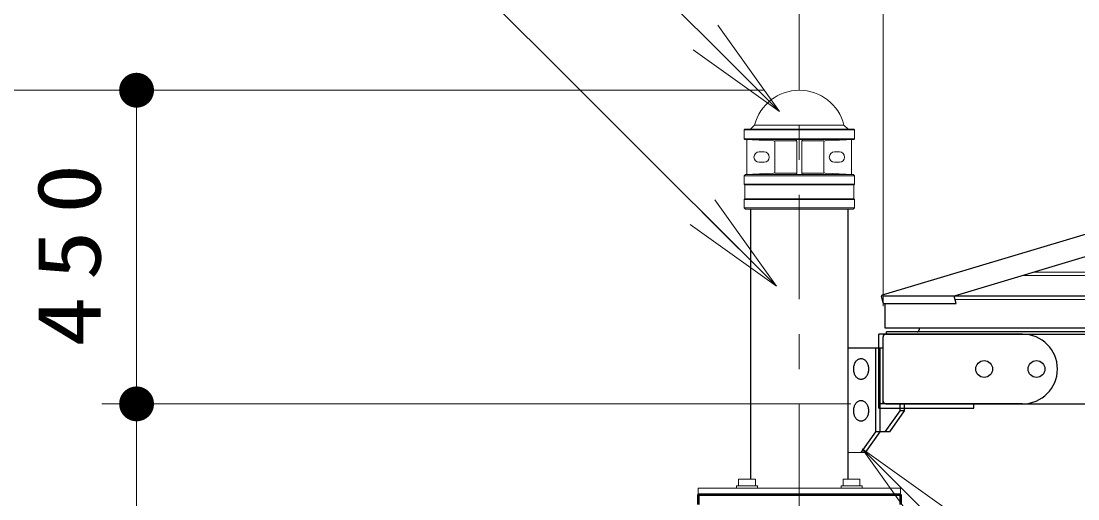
# Model space of a CAD drawing. Units: millimetres on the paper, scale 1:50. Extents: x -365 to 10, y -38 to 257.
# Drawn here: x -121 to -90.7, y 211.62 to 225.33 of the extents above; entities that cross this region are included whole.
import ezdxf

# ---------------------------------------------------------------- set-up
doc = ezdxf.new("R2010")
doc.units = ezdxf.units.MM
doc.linetypes.add('USER2', pattern=[6, 3, -1, 1, -1])
doc.layers.add('LY_1', color=7, linetype='Continuous', lineweight=13)
doc.styles.add('ＭＳ ゴシック', font='')
doc.styles.get('ＭＳ ゴシック').set_extended_font_data('MS Gothic')

# ---------------------------------------------------------------- blocks, each defined once
blk = doc.blocks.new('filled_dot')
at = {"color": 0, "linetype": 'Continuous', "lineweight": -2, "const_width": 1.25}
blk.add_lwpolyline([(-0.625, 0, 1), (0.625, 0, 1)], format="xyb", close=True, dxfattribs=at)

msp = doc.modelspace()

# ---------------------------------------------------------------- linework, layer by layer
at = {"layer": 'LY_1'}
for p, q in [((-96.288, 217.153), (-96.288, 237.244)), ((-101.025, 225.217), (-99.258, 222.742)), ((-99.258, 222.742), (-101.379, 224.863)), ((-99.258, 222.742), (-101.732, 224.51)), ((-99.688, 223.351), (-128.688, 223.351)), ((-117.688, 214.351), (-117.688, 223.351)), ((-100.268, 222.213), (-100.248, 222.233)), ((-100.268, 222.213), (-100.268, 221.953)), ((-100.268, 222.213), (-97.108, 222.213)), ((-100.248, 222.233), (-97.128, 222.233)), ((-100.086, 222.233), (-99.968, 222.351)), ((-99.968, 222.351), (-97.408, 222.351)), ((-97.29, 222.233), (-97.408, 222.351)), ((-97.128, 222.233), (-97.108, 222.213)), ((-97.108, 222.213), (-97.108, 221.953)), ((-100.268, 221.953), (-97.108, 221.953)), ((-100.268, 221.953), (-100.248, 221.933)), ((-100.248, 221.933), (-99.426, 221.897)), ((-100.248, 221.933), (-97.128, 221.933)), ((-100.188, 221.929), (-100.188, 220.937)), ((-99.388, 221.895), (-98.758, 221.895)), ((-99.388, 221.857), (-99.388, 221.008)), ((-98.758, 221.893), (-98.758, 220.973)), ((-97.988, 221.895), (-98.618, 221.895)), ((-98.618, 221.893), (-98.618, 220.973)), ((-97.988, 221.857), (-97.988, 221.008)), ((-97.128, 221.933), (-97.95, 221.897)), ((-97.188, 221.929), (-97.188, 220.937)), ((-97.128, 221.933), (-97.108, 221.953)), ((-99.838, 221.583), (-99.698, 221.583)), ((-97.538, 221.583), (-97.678, 221.583)), ((-99.838, 221.283), (-99.698, 221.283)), ((-97.538, 221.283), (-97.678, 221.283)), ((-100.228, 220.933), (-100.268, 220.893)), ((-100.268, 220.893), (-97.108, 220.893)), ((-100.268, 220.893), (-100.268, 220.653)), ((-100.228, 220.933), (-99.426, 220.968)), ((-100.228, 220.933), (-97.148, 220.933)), ((-99.388, 220.97), (-98.758, 220.97)), ((-97.988, 220.97), (-98.618, 220.97)), ((-97.148, 220.933), (-97.95, 220.968)), ((-97.148, 220.933), (-97.108, 220.893)), ((-97.108, 220.893), (-97.108, 220.653)), ((-100.268, 220.653), (-97.108, 220.653)), ((-100.268, 220.653), (-100.248, 220.633)), ((-100.248, 220.633), (-97.128, 220.633)), ((-100.248, 220.633), (-100.248, 220.233)), ((-97.108, 220.653), (-97.128, 220.633)), ((-97.128, 220.633), (-97.128, 220.233)), ((-101.114, 220.208), (-99.346, 217.733)), ((-100.248, 220.233), (-100.268, 220.213)), ((-100.268, 220.213), (-97.108, 220.213)), ((-100.268, 220.213), (-100.268, 219.973)), ((-100.268, 219.973), (-97.108, 219.973)), ((-100.268, 219.973), (-100.228, 219.933)), ((-100.248, 220.233), (-97.128, 220.233)), ((-97.108, 219.973), (-97.148, 219.933)), ((-97.128, 220.233), (-97.108, 220.213)), ((-97.108, 220.213), (-97.108, 219.973)), ((-99.346, 217.733), (-101.468, 219.854)), ((-100.228, 219.933), (-97.148, 219.933)), ((-99.346, 217.733), (-101.821, 219.501)), ((-97.208, 214.351), (-118.688, 214.351)), ((-117.688, 163.351), (-117.688, 214.351)), ((-95.114, 210.582), (-96.882, 213.057)), ((-96.882, 213.057), (-94.407, 211.289)), ((-96.882, 213.057), (-94.761, 210.936)), ((-96.79, 212.951), (-97.29, 212.951)), ((-100.428, 212.195), (-100.428, 211.995)), ((-99.948, 212.195), (-100.428, 212.195)), ((-99.948, 212.195), (-99.948, 211.995)), ((-96.948, 212.195), (-97.428, 212.195)), ((-97.428, 212.195), (-97.428, 211.995)), ((-96.948, 212.195), (-96.948, 211.995)), ((-101.588, 211.931), (-101.588, 211.751)), ((-95.788, 211.931), (-101.588, 211.931)), ((-99.888, 211.995), (-100.488, 211.995)), ((-100.488, 211.995), (-100.488, 211.931)), ((-99.888, 211.995), (-99.888, 211.931)), ((-96.888, 211.995), (-97.488, 211.995)), ((-97.488, 211.995), (-97.488, 211.931)), ((-96.888, 211.995), (-96.888, 211.931)), ((-95.788, 211.931), (-95.788, 211.751))]:
    msp.add_line(p, q, dxfattribs=at)
at = {"layer": 'LY_1', "linetype": 'USER2'}
msp.add_line((-98.688, 163.351), (-98.688, 226.575), dxfattribs=at)
at = {"layer": 'LY_1', "color": 131, "lineweight": 25}
for p, q in [((-68.959, 225.677), (-96.312, 217.471)), ((-66.793, 225.677), (-94.249, 217.441)), ((-96.274, 217.232), (-96.333, 217.432)), ((-96.274, 217.232), (-94.186, 217.232)), ((-94.186, 217.232), (-94.249, 217.441)), ((-96.208, 216.351), (-66.288, 216.351)), ((-96.188, 216.351), (-96.188, 216.415)), ((-66.288, 216.415), (-96.188, 216.415)), ((-95.308, 216.351), (-96.188, 216.351)), ((-96.108, 216.351), (-95.268, 216.351)), ((-95.252, 216.521), (-95.252, 216.471)), ((-96.288, 214.431), (-96.288, 216.271)), ((-96.288, 214.351), (-96.288, 215.951)), ((-95.673, 214.351), (-96.288, 214.351)), ((-96.208, 214.351), (-66.288, 214.351))]:
    msp.add_line(p, q, dxfattribs=at)
at = {"layer": 'LY_1', "lineweight": 25}
for p, q in [((-100.086, 219.933), (-100.086, 212.195)), ((-97.29, 212.195), (-97.29, 219.933)), ((-96.228, 216.521), (-96.228, 217.232)), ((-66.288, 216.521), (-96.228, 216.521)), ((-96.493, 213.551), (-96.493, 215.951)), ((-96.366, 213.551), (-96.366, 215.951)), ((-95.8, 214.151), (-95.8, 214.351)), ((-95.673, 214.151), (-95.673, 214.351)), ((-96.225, 213.551), (-95.8, 214.151)), ((-96.097, 213.551), (-95.673, 214.151)), ((-95.673, 214.151), (-95.8, 214.151)), ((-96.918, 212.951), (-96.493, 213.551)), ((-96.79, 212.951), (-96.366, 213.551)), ((-96.097, 213.551), (-96.493, 213.551))]:
    msp.add_line(p, q, dxfattribs=at)
at = {"layer": 'LY_1', "color": 12}
for p, q in [((-91.95, 218.13), (-66.288, 218.13)), ((-92.264, 218.036), (-66.288, 218.036))]:
    msp.add_line(p, q, dxfattribs=at)
at = {"layer": 'LY_1', "color": 4, "lineweight": 25}
msp.add_line((-66.288, 217.441), (-96.288, 217.441), dxfattribs=at)
at = {"layer": 'LY_1', "color": 4}
msp.add_line((-94.22, 217.346), (-66.288, 217.346), dxfattribs=at)
at = {"layer": 'LY_1', "color": 40, "lineweight": 25}
for p, q in [((-96.408, 214.231), (-96.408, 216.351)), ((-92.288, 216.351), (-96.408, 216.351)), ((-92.288, 214.351), (-96.408, 214.351)), ((-96.408, 214.231), (-93.688, 214.231)), ((-93.688, 214.231), (-93.688, 214.351))]:
    msp.add_line(p, q, dxfattribs=at)
at = {"layer": 'LY_1', "color": 2, "lineweight": 25}
msp.add_line((-96.288, 215.951), (-97.29, 215.951), dxfattribs=at)
at = {"layer": 'LY_1', "color": 140, "lineweight": 50}
for p, q in [((-101.588, 211.751), (-101.588, 211.467)), ((-101.588, 211.751), (-95.788, 211.751)), ((-95.788, 211.751), (-95.788, 211.467))]:
    msp.add_line(p, q, dxfattribs=at)
at = {"layer": 'LY_1'}
for points in [[(-99.258, 222.742), (-108.824, 232.308), (-135.871, 232.308)], [(-99.346, 217.733), (-108.824, 227.21), (-148.829, 227.21)], [(-96.882, 213.057), (-87.081, 203.256), (-63.081, 203.256)]]:
    msp.add_lwpolyline(points, dxfattribs=at)
at = {"layer": 'LY_1', "lineweight": 25}
for points in [[(-96.917, 215.651), (-96.899, 215.65), (-96.88, 215.646), (-96.862, 215.641), (-96.845, 215.633), (-96.828, 215.623), (-96.811, 215.611), (-96.796, 215.597), (-96.781, 215.581), (-96.767, 215.563), (-96.755, 215.544), (-96.744, 215.523), (-96.734, 215.501), (-96.725, 215.478), (-96.718, 215.453), (-96.712, 215.429), (-96.708, 215.403), (-96.706, 215.377), (-96.705, 215.351), (-96.706, 215.325), (-96.708, 215.299), (-96.712, 215.273), (-96.718, 215.248), (-96.725, 215.224), (-96.734, 215.201), (-96.744, 215.179), (-96.755, 215.158), (-96.767, 215.139), (-96.781, 215.121), (-96.796, 215.105), (-96.811, 215.091), (-96.828, 215.079), (-96.845, 215.069), (-96.862, 215.061), (-96.88, 215.055), (-96.899, 215.052), (-96.917, 215.051), (-96.936, 215.052), (-96.954, 215.055), (-96.972, 215.061), (-96.99, 215.069), (-97.007, 215.079), (-97.023, 215.091), (-97.039, 215.105), (-97.054, 215.121), (-97.067, 215.139), (-97.08, 215.158), (-97.091, 215.179), (-97.101, 215.201), (-97.11, 215.224), (-97.117, 215.248), (-97.122, 215.273), (-97.126, 215.299), (-97.129, 215.325), (-97.129, 215.351), (-97.129, 215.377), (-97.126, 215.403), (-97.122, 215.429), (-97.117, 215.453), (-97.11, 215.478), (-97.101, 215.501), (-97.091, 215.523), (-97.08, 215.544), (-97.067, 215.563), (-97.054, 215.581), (-97.039, 215.597), (-97.023, 215.611), (-97.007, 215.623), (-96.99, 215.633), (-96.972, 215.641), (-96.954, 215.646), (-96.936, 215.65)], [(-96.917, 214.451), (-96.899, 214.45), (-96.88, 214.446), (-96.862, 214.441), (-96.845, 214.433), (-96.828, 214.423), (-96.811, 214.411), (-96.796, 214.397), (-96.781, 214.381), (-96.767, 214.363), (-96.755, 214.344), (-96.744, 214.323), (-96.734, 214.301), (-96.725, 214.278), (-96.718, 214.253), (-96.712, 214.229), (-96.708, 214.203), (-96.706, 214.177), (-96.705, 214.151), (-96.706, 214.125), (-96.708, 214.099), (-96.712, 214.073), (-96.718, 214.048), (-96.725, 214.024), (-96.734, 214.001), (-96.744, 213.979), (-96.755, 213.958), (-96.767, 213.939), (-96.781, 213.921), (-96.796, 213.905), (-96.811, 213.891), (-96.828, 213.879), (-96.845, 213.869), (-96.862, 213.861), (-96.88, 213.855), (-96.899, 213.852), (-96.917, 213.851), (-96.936, 213.852), (-96.954, 213.855), (-96.972, 213.861), (-96.99, 213.869), (-97.007, 213.879), (-97.023, 213.891), (-97.039, 213.905), (-97.054, 213.921), (-97.067, 213.939), (-97.08, 213.958), (-97.091, 213.979), (-97.101, 214.001), (-97.11, 214.024), (-97.117, 214.048), (-97.122, 214.073), (-97.126, 214.099), (-97.129, 214.125), (-97.129, 214.151), (-97.129, 214.177), (-97.126, 214.203), (-97.122, 214.229), (-97.117, 214.253), (-97.11, 214.278), (-97.101, 214.301), (-97.091, 214.323), (-97.08, 214.344), (-97.067, 214.363), (-97.054, 214.381), (-97.039, 214.397), (-97.023, 214.411), (-97.007, 214.423), (-96.99, 214.433), (-96.972, 214.441), (-96.954, 214.446), (-96.936, 214.45)]]:
    msp.add_lwpolyline(points, close=True, dxfattribs=at)
at = {"layer": 'LY_1', "color": 40, "lineweight": 25}
for centre in [(-93.388, 215.351), (-91.888, 215.351)]:
    msp.add_circle(centre, 0.24, dxfattribs=at)
at = {"layer": 'LY_1'}
for centre, radius, start, end in [((-98.688, 222.032), 1.319, 14.0025, 165.9975), ((-99.428, 221.857), 0.04, 0, 87.5), ((-98.798, 221.893), 0.04, 0, 90), ((-98.578, 221.893), 0.04, 90, 180), ((-97.948, 221.857), 0.04, 92.5, 180), ((-99.838, 221.433), 0.15, 90, 270), ((-99.698, 221.433), 0.15, 270, 90), ((-97.678, 221.433), 0.15, 90, 270), ((-97.538, 221.433), 0.15, 270, 90), ((-99.428, 221.008), 0.04, 272.5, 0), ((-98.798, 220.973), 0.04, 270, 0), ((-98.578, 220.973), 0.04, 180, 270), ((-97.948, 221.008), 0.04, 180, 267.5)]:
    msp.add_arc(centre, radius, start, end, dxfattribs=at)
at = {"layer": 'LY_1', "color": 131, "lineweight": 25}
for centre, radius, start, end in [((-96.303, 217.441), 0.032, 106.6992, 196.6992), ((-96.208, 216.271), 0.08, 90, 180), ((-95.308, 216.471), 0.056, 270, 0), ((-96.208, 214.431), 0.08, 180, 270)]:
    msp.add_arc(centre, radius, start, end, dxfattribs=at)
at = {"layer": 'LY_1', "color": 40, "lineweight": 25}
msp.add_arc((-92.288, 215.351), 1, 270, 90, dxfattribs=at)

# ---------------------------------------------------------------- block references
at = {"layer": 'LY_1', "xscale": 0.4, "yscale": 0.4}
for p, rotation in [((-117.688, 223.351), 270), ((-117.688, 214.351), 90), ((-117.688, 214.351), 270)]:
    msp.add_blockref('filled_dot', p, dxfattribs=dict(at, rotation=rotation))

# ---------------------------------------------------------------- texts
at = {"layer": 'LY_1', "insert": (-118.688, 218.851), "char_height": 1.833, "attachment_point": 8, "rotation": 90, "style": 'ＭＳ ゴシック'}
msp.add_mtext('\\T1.33;\\W1.15;450', dxfattribs=at)

doc.saveas('drawing.dxf')
